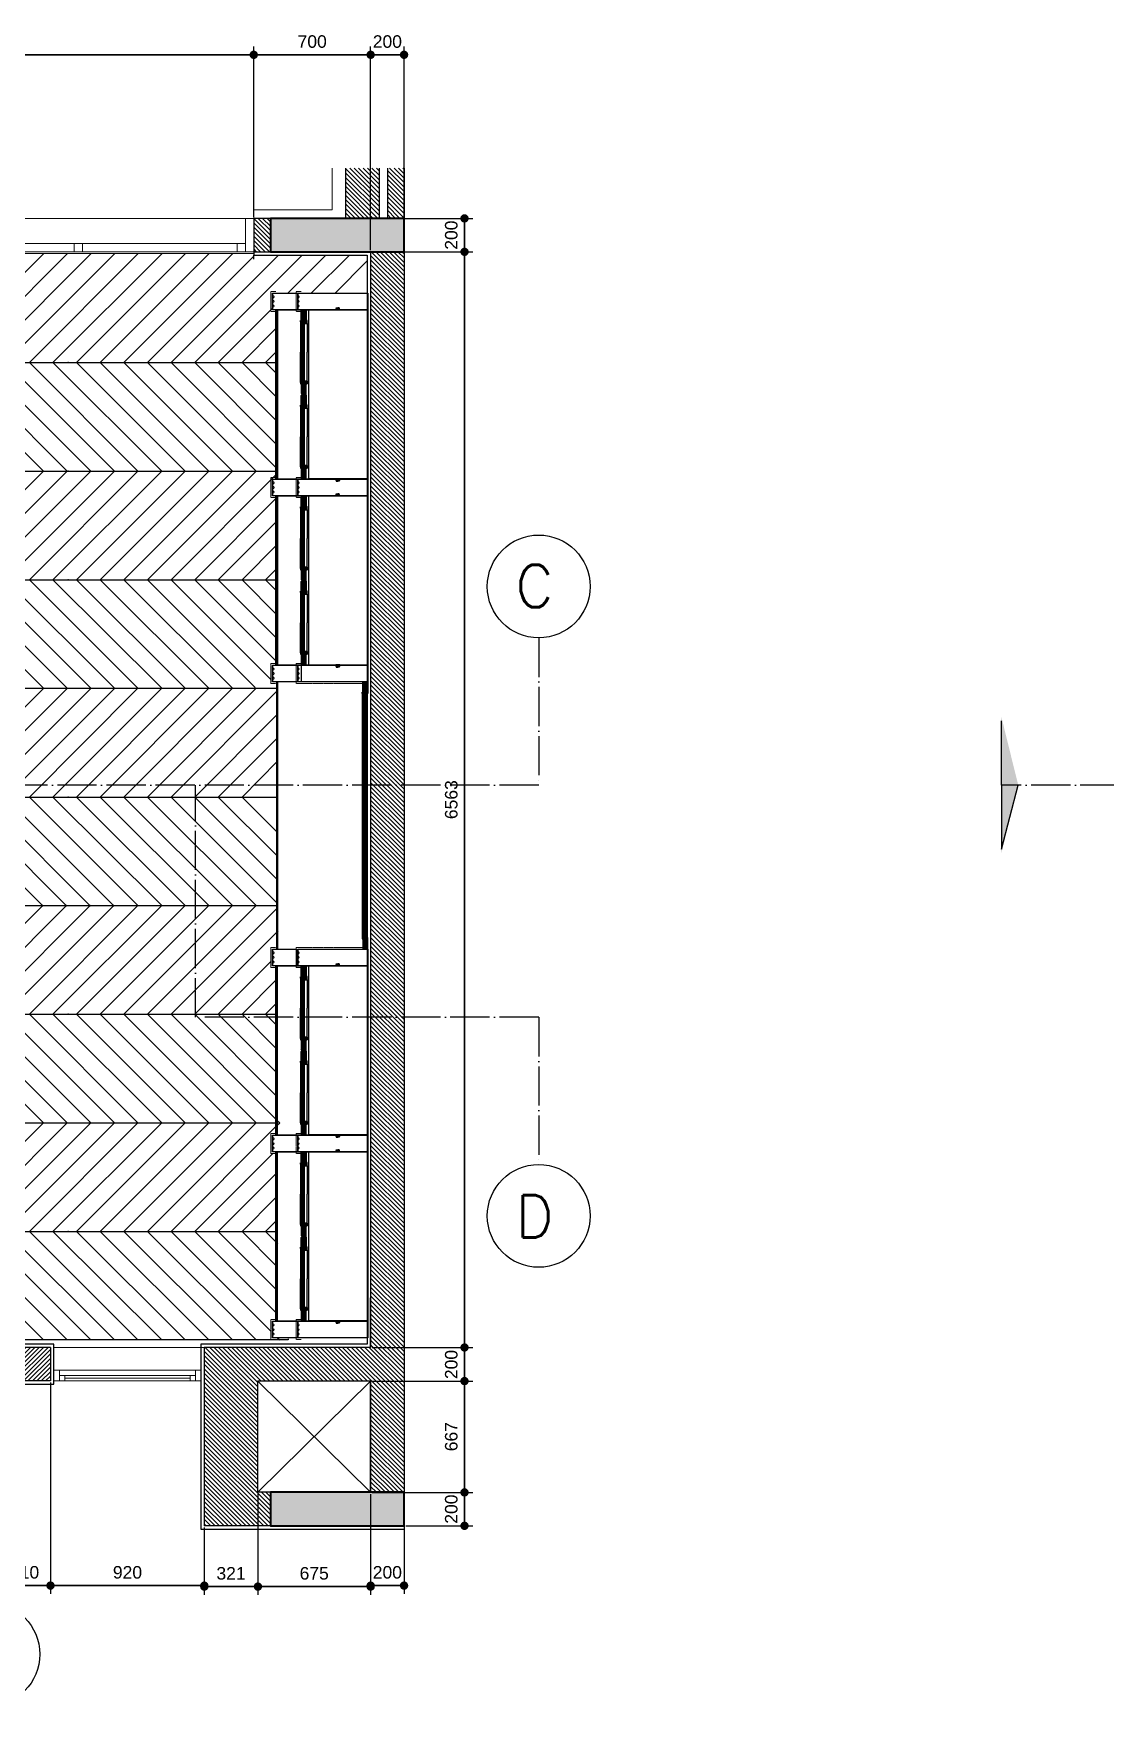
# Model space of a CAD drawing. Header units: inches. Extents: x 274057 to 444617, y 485849 to 635630.
# Drawn here: x 342859 to 349278, y 528483 to 538497 of the extents above; entities that cross this region are included whole.
import ezdxf

# ---------------------------------------------------------------- set-up
doc = ezdxf.new("R2010")
doc.units = ezdxf.units.IN
doc.header["$MEASUREMENT"] = 0
for name, pattern in [('ACAD_ISO04W100', [30, 24, -3, 0, -3]), ('DASHED2', [0.375, 0.25, -0.125]), ('HIDDEN', [0.375, 0.25, -0.125])]:
    doc.linetypes.add(name, pattern=pattern)
for name, color, linetype in [('Calliper Wood plan', 1, 'Continuous'), ('CQ Grg Gypsum', 41, 'Continuous'), ('CQ Plaster', 1, 'Continuous'), ('CQ Wall plan', 3, 'Continuous'), ('CQ Wood plan', 23, 'Continuous'), ('CQ wood skirting plan', 34, 'Continuous'), ('Layer1', 1, 'Continuous'), ('Layer7', 8, 'Continuous'), ('LIGHT', 4, 'Continuous'), ('WALLS LINE', 5, 'DASHED2'), ('WOOD 02', 32, 'Continuous'), ('Wood SECT', 1, 'Continuous'), ('xref 1st floor$0$CQ Wall hatch_CHB', 8, 'Continuous'), ('xref 1st floor_$0$CQ Wall hatch_CHB', 8, 'Continuous')]:
    doc.layers.add(name, color=color, linetype=linetype)
for name, color, linetype, lineweight in [('CQ plan and elev dimension', 252, 'Continuous', 35), ('CQ section line', 41, 'Continuous', 0), ('Glass', 4, 'Continuous', 0), ('WOOD-HID', 8, 'HIDDEN', 18), ('xref 1st floor$0$XREF-V2-FF_COLS$0$A-COLS', 5, 'Continuous', 40), ('xref 1st floor$0$XREF-V2-FF_COLS$0$A-COLS-PATT', 252, 'Continuous', 20), ('xref 1st floor_$0$A-GLAZ', 134, 'Continuous', 18), ('xref 1st floor_$0$A-WALL-TILE', 8, 'Continuous', 9), ('xref 1st floor_$0$XREF-V2-FF_COLS$0$A-COLS', 5, 'Continuous', 40), ('xref 1st floor_$0$XREF-V2-FF_COLS$0$A-COLS-PATT', 252, 'Continuous', 20)]:
    doc.layers.add(name, color=color, linetype=linetype, lineweight=lineweight)
doc.styles.get("Standard").update_dxf_attribs({"font": 'arial.ttf'})
doc.styles.add('STYL-CONCEPT', font='romans.shx')
doc.dimstyles.new('CQ 50', dxfattribs={"dimscale": 0.5, "dimtxt": 150, "dimasz": 100, "dimexe": 100, "dimexo": 20, "dimgap": 80, "dimtad": 1, "dimdec": 0, "dimzin": 0, "dimdsep": 46, "dimtxsty": 'Standard', "dimblk": 'DOT', "dimcen": 100, "dimclrd": 250, "dimclre": 250, "dimclrt": 3, "dimadec": 0, "dimazin": 0, "dimtfac": 1, "dimtdec": 0, "dimtofl": 0, "dimtmove": 0, "dimatfit": 3, "dimfxl": 3, "dimtolj": 1, "dimtzin": 0, "dimlwd": -1, "dimarcsym": 0})
pattern_1 = [(315, (-192313.762, 866771.664), (3.535533906, 3.535533906), [])]
pattern_2 = [(45, (20118.3853, -75328.2434), (-3.535533906, 3.535533906), [])]
pattern_3 = [(45, (20104.3854, -75328.2434), (-3.535533906, 3.535533906), [])]

# ---------------------------------------------------------------- blocks, each defined once
blk = doc.blocks.new('gf-14 section line plan')
at = {"layer": 'Layer1'}
for points in [[(506510, -33819), (506613, -34236), (506510, -34236)], [(506510, -34652), (506613, -34236), (506510, -34236)]]:
    blk.add_hatch(color=256, dxfattribs=at).paths.add_polyline_path(points)
at = {"layer": 'Layer1', "linetype": 'ACAD_ISO04W100', "ltscale": 10}
for p, q in [((515935, -33336, 0), (515935, -34236, 0)), ((515935, -34236, 0), (506510, -34236, 0)), ((515935, -35655, 0), (515935, -36555, 0))]:
    blk.add_line(p, q, dxfattribs=at)
at = {"layer": 'Layer1'}
for p, q in [((506510, -34236, 0), (506510, -33844, 0)), ((506510, -34236, 0), (506510, -34627, 0)), ((506510, -34627, 0), (506613, -34236, 0))]:
    blk.add_line(p, q, dxfattribs=at)
at = {"layer": 'Layer1', "linetype": 'ACAD_ISO04W100', "ltscale": 10, "elevation": 0}
blk.add_lwpolyline([(515935, -35655), (513839, -35655), (513839, -34236)], dxfattribs=at)
at = {"layer": 'Layer1'}
for centre in [(515935, -33022, 0), (515935, -36869, 0), (512573, -39548, 0)]:
    blk.add_circle(centre, 314, dxfattribs=at)
at = {"layer": 'Layer1', "char_height": 259, "style": 'STYL-CONCEPT'}
for s, insert, attachment_point in [('C', (516026, -32890, 0), 3), ('D', (516026, -37001, 0), 9)]:
    blk.add_mtext_dynamic_manual_height_columns(s, width=200.82, gutter_width=150, heights=[0], dxfattribs=dict(at, insert=insert, attachment_point=attachment_point))
blk = doc.blocks.new('ff-15 wall plan')
at = {"layer": 'xref 1st floor$0$CQ Wall hatch_CHB'}
h = blk.add_hatch(dxfattribs=at)
h.set_pattern_fill('ANSI31', color=8, scale=150, angle=90)
h.paths.add_polyline_path([(485653, 550399), (485553, 550399), (485553, 550099), (485653, 550099)])
h.paths.add_polyline_path([(485503, 550399), (485303, 550399), (485303, 550099), (485503, 550099)])
h = blk.add_hatch(dxfattribs=at)
h.set_pattern_fill('ANSI31', color=8, scale=150, angle=90)
h.paths.add_polyline_path([(484753, 550099), (484853, 550099), (484853, 549899), (484753, 549899)])
h = blk.add_hatch(dxfattribs=at)
h.set_pattern_fill('ANSI31', color=8, scale=150, angle=90)
h.paths.add_polyline_path([(484778, 543136), (485453, 543136), (485453, 542469), (485653, 542469), (485653, 549899), (485453, 549899), (485453, 543336), (484457, 543336), (484457, 542269), (484853, 542269), (484853, 542469), (484778, 542469)])
at = {"layer": 'xref 1st floor$0$XREF-V2-FF_COLS$0$A-COLS-PATT'}
blk.add_hatch(color=256, dxfattribs=at).paths.add_polyline_path([(485653, 542269), (485653, 542469), (484853, 542469), (484853, 542269)])
at = {"layer": 'xref 1st floor_$0$CQ Wall hatch_CHB'}
h = blk.add_hatch(dxfattribs=at)
h.set_pattern_fill('ANSI31,_O', color=8, scale=150)
h.set_pattern_definition([(45, (458002.683, 515592.913), (-13.258252, 13.258252), [])])
h.paths.add_polyline_path([(483536, 543336), (483536, 543336), (483226, 543336), (483226, 543136), (483536, 543136)])
h.paths.add_polyline_path([(481176, 543336), (481176, 543136), (480866, 543136), (480866, 543136), (480866, 543201), (480866, 543201), (480866, 543336)])
at = {"layer": 'xref 1st floor_$0$XREF-V2-FF_COLS$0$A-COLS-PATT'}
blk.add_hatch(color=256, dxfattribs=at).paths.add_polyline_path([(484853, 550099), (484853, 549899), (485653, 549899), (485653, 550099)])
at = {"layer": 'CQ Plaster', "elevation": 0}
blk.add_lwpolyline([(484753, 549899), (484753, 549879), (485433, 549879), (485433, 543356), (484437, 543356), (484437, 542249), (485653, 542249)], dxfattribs=at)
at = {"layer": 'CQ Plaster'}
blk.add_lwpolyline([(483556, 543336), (483556, 543356), (483206, 543356), (483206, 543116), (483556, 543116), (483556, 543336)], dxfattribs=at)
at = {"layer": 'CQ Wall plan'}
for p, q in [((485303, 550399), (485303, 550099)), ((485503, 550399), (485503, 550099)), ((485553, 550399), (485553, 550099)), ((485653, 550399), (485653, 550099)), ((485453, 549899), (485453, 543336, 0)), ((485653, 549899), (485653, 542469)), ((483536, 543336), (483226, 543336)), ((483536, 543336), (483536, 543136)), ((484457, 543336, 0), (484457, 542269)), ((485453, 543336, 0), (484457, 543336, 0)), ((483536, 543136), (483226, 543136)), ((484778, 542469), (484778, 543134)), ((485453, 542469), (485453, 543134)), ((484853, 542269), (484457, 542269))]:
    blk.add_line(p, q, dxfattribs=at)
at = {"layer": 'CQ Wall plan', "elevation": 0}
for points in [[(484853, 550099), (484753, 550099), (484753, 549899), (484853, 549899)], [(484778, 543136), (485453, 543136), (485453, 542469), (484778, 542469)]]:
    blk.add_lwpolyline(points, close=True, dxfattribs=at)
at = {"layer": 'CQ Wall plan'}
blk.add_lwpolyline([(485453, 543336), (485453, 543634)], dxfattribs=at)
at = {"layer": 'xref 1st floor$0$XREF-V2-FF_COLS$0$A-COLS'}
blk.add_lwpolyline([(485653, 542269), (485653, 542469), (484853, 542469), (484853, 542269)], close=True, dxfattribs=at)
blk.add_lwpolyline([(485653, 542269), (485653, 542469), (484853, 542469), (484853, 542269)], close=True, dxfattribs=at)
at = {"layer": 'xref 1st floor_$0$A-GLAZ'}
for p, q in [((479703, 550099, 0), (484703, 550099, 0)), ((479703, 549949, 0), (484703, 549949, 0)), ((479703, 549899, 0), (484653, 549899, 0)), ((484457, 543336, 0), (483556, 543336, 0)), ((483556, 543201), (484437, 543201)), ((483589, 543136), (483589, 543201)), ((484404, 543136, 0), (484404, 543201, 0)), ((483556, 543136), (484437, 543136)), ((483589, 543168), (484404, 543168)), ((483621, 543136), (483621, 543168)), ((483621, 543152), (484372, 543152)), ((484372, 543136, 0), (484372, 543168, 0))]:
    blk.add_line(p, q, dxfattribs=at)
at = {"layer": 'xref 1st floor_$0$A-GLAZ', "elevation": 0}
for points in [[(484703, 549899), (484753, 549899), (484753, 550099), (484703, 550099)], [(484653, 549899), (484703, 549899), (484703, 549949), (484653, 549949)]]:
    blk.add_lwpolyline(points, close=True, dxfattribs=at)
at = {"layer": 'xref 1st floor_$0$A-GLAZ'}
blk.add_lwpolyline([(483678, 549899), (483728, 549899), (483728, 549949), (483678, 549949)], close=True, dxfattribs=at)
at = {"layer": 'xref 1st floor_$0$A-WALL-TILE'}
for p, q in [((485223, 550399), (485223, 550149)), ((485223, 550149), (484753, 550149, 0)), ((484753, 550099, 0), (484753, 550149, 0))]:
    blk.add_line(p, q, dxfattribs=at)
at = {"layer": 'xref 1st floor_$0$CQ Wall hatch_CHB', "color": 8}
for p, q in [((484778, 543134, 0), (485453, 542469, 0)), ((485453, 543134, 0), (484778, 542469, 0))]:
    blk.add_line(p, q, dxfattribs=at)
at = {"layer": 'xref 1st floor_$0$XREF-V2-FF_COLS$0$A-COLS', "elevation": 0}
blk.add_lwpolyline([(484853, 550099), (484853, 549899), (485653, 549899), (485653, 550099)], close=True, dxfattribs=at)
blk.add_lwpolyline([(484853, 550099), (484853, 549899), (485653, 549899), (485653, 550099)], close=True, dxfattribs=at)
blk = doc.blocks.new('_Dot')
at = {"color": 0, "linetype": 'ByBlock', "lineweight": -2}
blk.add_line((-0.5, 0), (-1, 0), dxfattribs=at)
at = {"color": 0, "linetype": 'ByBlock', "const_width": 0.5}
blk.add_lwpolyline([(-0.25, 0, 1), (0.25, 0, 1)], format="xyb", close=True, dxfattribs=at)
blk = doc.blocks.new('*D135')
at = {"layer": 'CQ plan and elev dimension', "color": 250, "lineweight": -2, "transparency": 16777216}
for p, q in [((339078, 537449), (339078, 538419)), ((344178, 537399), (344178, 538419))]:
    blk.add_line(p, q, dxfattribs=at)
at = {"layer": 'CQ plan and elev dimension', "color": 250, "transparency": 16777216}
blk.add_line((339128, 538369), (344128, 538369), dxfattribs=at)
at = {"layer": 'Defpoints', "color": 0, "transparency": 16777216}
for p in [(344178, 538369), (339078, 537439), (344178, 537389)]:
    blk.add_point(p, dxfattribs=at)
at = {"layer": 'CQ plan and elev dimension', "color": 250, "transparency": 16777216, "xscale": 50, "yscale": 50, "zscale": 50, "rotation": 180}
blk.add_blockref('_Dot', (339078, 538369), dxfattribs=at)
at = {"layer": 'CQ plan and elev dimension', "color": 250, "transparency": 16777216, "xscale": 50, "yscale": 50, "zscale": 50}
blk.add_blockref('_Dot', (344178, 538369), dxfattribs=at)
at = {"layer": 'CQ plan and elev dimension', "color": 3, "transparency": 16777216, "insert": (341628, 538448), "char_height": 75, "attachment_point": 5}
blk.add_mtext('\\A1;5100', dxfattribs=at)
blk = doc.blocks.new('*D136')
at = {"layer": 'CQ plan and elev dimension', "color": 250, "lineweight": -2, "transparency": 16777216}
for p, q in [((344178, 537399), (344178, 538419)), ((344878, 537199), (344878, 538419))]:
    blk.add_line(p, q, dxfattribs=at)
at = {"layer": 'CQ plan and elev dimension', "color": 250, "transparency": 16777216}
blk.add_line((344228, 538369), (344828, 538369), dxfattribs=at)
at = {"layer": 'Defpoints', "color": 0, "transparency": 16777216}
for p in [(344878, 538369), (344178, 537389), (344878, 537189)]:
    blk.add_point(p, dxfattribs=at)
at = {"layer": 'CQ plan and elev dimension', "color": 250, "transparency": 16777216, "xscale": 50, "yscale": 50, "zscale": 50, "rotation": 180}
blk.add_blockref('_Dot', (344178, 538369), dxfattribs=at)
at = {"layer": 'CQ plan and elev dimension', "color": 250, "transparency": 16777216, "xscale": 50, "yscale": 50, "zscale": 50}
blk.add_blockref('_Dot', (344878, 538369), dxfattribs=at)
at = {"layer": 'CQ plan and elev dimension', "color": 3, "transparency": 16777216, "insert": (344528, 538448), "char_height": 75, "attachment_point": 5}
blk.add_mtext('\\A1;700', dxfattribs=at)
blk = doc.blocks.new('*D137')
at = {"layer": 'CQ plan and elev dimension', "color": 250, "lineweight": -2, "transparency": 16777216}
for p, q in [((344878, 537199), (344878, 538419)), ((345078, 537199), (345078, 538419))]:
    blk.add_line(p, q, dxfattribs=at)
at = {"layer": 'CQ plan and elev dimension', "color": 250, "transparency": 16777216}
blk.add_line((344928, 538369), (345028, 538369), dxfattribs=at)
at = {"layer": 'Defpoints', "color": 0, "transparency": 16777216}
for p in [(345078, 538369), (344878, 537189), (345078, 537189)]:
    blk.add_point(p, dxfattribs=at)
at = {"layer": 'CQ plan and elev dimension', "color": 250, "transparency": 16777216, "xscale": 50, "yscale": 50, "zscale": 50, "rotation": 180}
blk.add_blockref('_Dot', (344878, 538369), dxfattribs=at)
at = {"layer": 'CQ plan and elev dimension', "color": 250, "transparency": 16777216, "xscale": 50, "yscale": 50, "zscale": 50}
blk.add_blockref('_Dot', (345078, 538369), dxfattribs=at)
at = {"layer": 'CQ plan and elev dimension', "color": 3, "transparency": 16777216, "insert": (344978, 538448), "char_height": 75, "attachment_point": 5}
blk.add_mtext('\\A1;200', dxfattribs=at)
blk = doc.blocks.new('*D125')
at = {"layer": 'CQ plan and elev dimension', "color": 250, "lineweight": -2, "transparency": 16777216}
for p, q in [((344888, 537389), (345490, 537389)), ((344888, 537189), (345490, 537189))]:
    blk.add_line(p, q, dxfattribs=at)
at = {"layer": 'CQ plan and elev dimension', "color": 250, "transparency": 16777216}
blk.add_line((345440, 537339), (345440, 537239), dxfattribs=at)
at = {"layer": 'Defpoints', "color": 0, "transparency": 16777216}
for p in [(344878, 537389), (344878, 537189), (345440, 537189)]:
    blk.add_point(p, dxfattribs=at)
at = {"layer": 'CQ plan and elev dimension', "color": 250, "transparency": 16777216, "xscale": 50, "yscale": 50, "zscale": 50}
for p, rotation in [((345440, 537389), 90), ((345440, 537189), 270)]:
    blk.add_blockref('_Dot', p, dxfattribs=dict(at, rotation=rotation))
at = {"layer": 'CQ plan and elev dimension', "color": 3, "transparency": 16777216, "insert": (345361, 537289), "char_height": 75, "attachment_point": 5, "rotation": 90}
blk.add_mtext('\\A1;200', dxfattribs=at)
blk = doc.blocks.new('*D130')
at = {"layer": 'CQ plan and elev dimension', "color": 250, "lineweight": -2, "transparency": 16777216}
for p, q in [((344888, 537189), (345490, 537189)), ((344888, 530627), (345490, 530627))]:
    blk.add_line(p, q, dxfattribs=at)
at = {"layer": 'CQ plan and elev dimension', "color": 250, "transparency": 16777216}
blk.add_line((345440, 537139), (345440, 530677), dxfattribs=at)
at = {"layer": 'Defpoints', "color": 0, "transparency": 16777216}
for p in [(344878, 537189), (344878, 530627, 0), (345440, 530627)]:
    blk.add_point(p, dxfattribs=at)
at = {"layer": 'CQ plan and elev dimension', "color": 250, "transparency": 16777216, "xscale": 50, "yscale": 50, "zscale": 50}
for p, rotation in [((345440, 537189), 90), ((345440, 530627), 270)]:
    blk.add_blockref('_Dot', p, dxfattribs=dict(at, rotation=rotation))
at = {"layer": 'CQ plan and elev dimension', "color": 3, "transparency": 16777216, "insert": (345361, 533908), "char_height": 75, "attachment_point": 5, "rotation": 90}
blk.add_mtext('\\A1;6563', dxfattribs=at)
blk = doc.blocks.new('*D131')
at = {"layer": 'CQ plan and elev dimension', "color": 250, "lineweight": -2, "transparency": 16777216}
for p, q in [((344888, 530627), (345490, 530627)), ((344888, 530426), (345490, 530426))]:
    blk.add_line(p, q, dxfattribs=at)
at = {"layer": 'CQ plan and elev dimension', "color": 250, "transparency": 16777216}
blk.add_line((345440, 530577), (345440, 530476), dxfattribs=at)
at = {"layer": 'Defpoints', "color": 0, "transparency": 16777216}
for p in [(344878, 530627, 0), (344878, 530426), (345440, 530426)]:
    blk.add_point(p, dxfattribs=at)
at = {"layer": 'CQ plan and elev dimension', "color": 250, "transparency": 16777216, "xscale": 50, "yscale": 50, "zscale": 50}
for p, rotation in [((345440, 530627), 90), ((345440, 530426), 270)]:
    blk.add_blockref('_Dot', p, dxfattribs=dict(at, rotation=rotation))
at = {"layer": 'CQ plan and elev dimension', "color": 3, "transparency": 16777216, "insert": (345361, 530525), "char_height": 75, "attachment_point": 5, "rotation": 90}
blk.add_mtext('\\A1;200', dxfattribs=at)
blk = doc.blocks.new('*D124')
at = {"layer": 'CQ plan and elev dimension', "color": 250, "lineweight": -2, "transparency": 16777216}
for p, q in [((344888, 530426), (345490, 530426)), ((344888, 529759), (345490, 529759))]:
    blk.add_line(p, q, dxfattribs=at)
at = {"layer": 'CQ plan and elev dimension', "color": 250, "transparency": 16777216}
blk.add_line((345440, 530376), (345440, 529809), dxfattribs=at)
at = {"layer": 'Defpoints', "color": 0, "transparency": 16777216}
for p in [(344878, 530426), (344878, 529759), (345440, 529759)]:
    blk.add_point(p, dxfattribs=at)
at = {"layer": 'CQ plan and elev dimension', "color": 250, "transparency": 16777216, "xscale": 50, "yscale": 50, "zscale": 50}
for p, rotation in [((345440, 530426), 90), ((345440, 529759), 270)]:
    blk.add_blockref('_Dot', p, dxfattribs=dict(at, rotation=rotation))
at = {"layer": 'CQ plan and elev dimension', "color": 3, "transparency": 16777216, "insert": (345361, 530093), "char_height": 75, "attachment_point": 5, "rotation": 90}
blk.add_mtext('\\A1;667', dxfattribs=at)
blk = doc.blocks.new('*D132')
at = {"layer": 'CQ plan and elev dimension', "color": 250, "lineweight": -2, "transparency": 16777216}
for p, q in [((344888, 529759), (345490, 529759)), ((345088, 529559), (345490, 529559))]:
    blk.add_line(p, q, dxfattribs=at)
at = {"layer": 'CQ plan and elev dimension', "color": 250, "transparency": 16777216}
blk.add_line((345440, 529709), (345440, 529609), dxfattribs=at)
at = {"layer": 'Defpoints', "color": 0, "transparency": 16777216}
for p in [(344878, 529759), (345078, 529559), (345440, 529559)]:
    blk.add_point(p, dxfattribs=at)
at = {"layer": 'CQ plan and elev dimension', "color": 250, "transparency": 16777216, "xscale": 50, "yscale": 50, "zscale": 50}
for p, rotation in [((345440, 529759), 90), ((345440, 529559), 270)]:
    blk.add_blockref('_Dot', p, dxfattribs=dict(at, rotation=rotation))
at = {"layer": 'CQ plan and elev dimension', "color": 3, "transparency": 16777216, "insert": (345361, 529659), "char_height": 75, "attachment_point": 5, "rotation": 90}
blk.add_mtext('\\A1;200', dxfattribs=at)
blk = doc.blocks.new('*D326')
at = {"layer": 'CQ plan and elev dimension', "color": 250, "lineweight": -2, "transparency": 16777216}
for p, q in [((344878, 529749), (344878, 529151)), ((345078, 529749), (345078, 529151))]:
    blk.add_line(p, q, dxfattribs=at)
at = {"layer": 'CQ plan and elev dimension', "color": 250, "transparency": 16777216}
blk.add_line((345028, 529201), (344928, 529201), dxfattribs=at)
at = {"layer": 'Defpoints', "color": 0, "transparency": 16777216}
for p in [(344878, 529759), (345078, 529759, 0), (344878, 529201)]:
    blk.add_point(p, dxfattribs=at)
at = {"layer": 'CQ plan and elev dimension', "color": 250, "transparency": 16777216, "xscale": 50, "yscale": 50, "zscale": 50, "rotation": 180}
blk.add_blockref('_Dot', (344878, 529201), dxfattribs=at)
at = {"layer": 'CQ plan and elev dimension', "color": 250, "transparency": 16777216, "xscale": 50, "yscale": 50, "zscale": 50}
blk.add_blockref('_Dot', (345078, 529201), dxfattribs=at)
at = {"layer": 'CQ plan and elev dimension', "color": 3, "transparency": 16777216, "insert": (344978, 529280), "char_height": 75, "attachment_point": 5}
blk.add_mtext('\\A1;200', dxfattribs=at)
blk = doc.blocks.new('*D327')
at = {"layer": 'CQ plan and elev dimension', "color": 250, "lineweight": -2, "transparency": 16777216}
for p, q in [((342961, 530417), (342961, 529151)), ((343882, 529549), (343882, 529151))]:
    blk.add_line(p, q, dxfattribs=at)
at = {"layer": 'CQ plan and elev dimension', "color": 250, "transparency": 16777216}
blk.add_line((343832, 529201), (343011, 529201), dxfattribs=at)
at = {"layer": 'Defpoints', "color": 0, "transparency": 16777216}
for p in [(342961, 530427), (343882, 529559), (342961, 529201)]:
    blk.add_point(p, dxfattribs=at)
at = {"layer": 'CQ plan and elev dimension', "color": 250, "transparency": 16777216, "xscale": 50, "yscale": 50, "zscale": 50, "rotation": 180}
blk.add_blockref('_Dot', (342961, 529201), dxfattribs=at)
at = {"layer": 'CQ plan and elev dimension', "color": 250, "transparency": 16777216, "xscale": 50, "yscale": 50, "zscale": 50}
blk.add_blockref('_Dot', (343882, 529201), dxfattribs=at)
at = {"layer": 'CQ plan and elev dimension', "color": 3, "transparency": 16777216, "insert": (343422, 529280), "char_height": 75, "attachment_point": 5}
blk.add_mtext('\\A1;920', dxfattribs=at)
blk = doc.blocks.new('*D328')
at = {"layer": 'CQ plan and elev dimension', "color": 250, "lineweight": -2, "transparency": 16777216}
for p, q in [((342651, 530417), (342651, 529151)), ((342961, 530417), (342961, 529151))]:
    blk.add_line(p, q, dxfattribs=at)
at = {"layer": 'CQ plan and elev dimension', "color": 250, "transparency": 16777216}
blk.add_line((342911, 529201), (342701, 529201), dxfattribs=at)
at = {"layer": 'Defpoints', "color": 0, "transparency": 16777216}
for p in [(342651, 530427), (342961, 530427), (342651, 529201)]:
    blk.add_point(p, dxfattribs=at)
at = {"layer": 'CQ plan and elev dimension', "color": 250, "transparency": 16777216, "xscale": 50, "yscale": 50, "zscale": 50, "rotation": 180}
blk.add_blockref('_Dot', (342651, 529201), dxfattribs=at)
at = {"layer": 'CQ plan and elev dimension', "color": 250, "transparency": 16777216, "xscale": 50, "yscale": 50, "zscale": 50}
blk.add_blockref('_Dot', (342961, 529201), dxfattribs=at)
at = {"layer": 'CQ plan and elev dimension', "color": 3, "transparency": 16777216, "insert": (342806, 529280), "char_height": 75, "attachment_point": 5}
blk.add_mtext('\\A1;310', dxfattribs=at)
blk = doc.blocks.new('*D335')
at = {"layer": 'CQ plan and elev dimension', "color": 250, "lineweight": -2, "transparency": 16777216}
for p, q in [((344203, 529749), (344203, 529145)), ((344878, 529749), (344878, 529145))]:
    blk.add_line(p, q, dxfattribs=at)
at = {"layer": 'CQ plan and elev dimension', "color": 250, "transparency": 16777216}
blk.add_line((344828, 529195), (344253, 529195), dxfattribs=at)
at = {"layer": 'Defpoints', "color": 0, "transparency": 16777216}
for p in [(344203, 529759), (344878, 529759), (344203, 529195)]:
    blk.add_point(p, dxfattribs=at)
at = {"layer": 'CQ plan and elev dimension', "color": 250, "transparency": 16777216, "xscale": 50, "yscale": 50, "zscale": 50, "rotation": 180}
blk.add_blockref('_Dot', (344203, 529195), dxfattribs=at)
at = {"layer": 'CQ plan and elev dimension', "color": 250, "transparency": 16777216, "xscale": 50, "yscale": 50, "zscale": 50}
blk.add_blockref('_Dot', (344878, 529195), dxfattribs=at)
at = {"layer": 'CQ plan and elev dimension', "color": 3, "transparency": 16777216, "insert": (344540, 529274), "char_height": 75, "attachment_point": 5}
blk.add_mtext('\\A1;675', dxfattribs=at)
blk = doc.blocks.new('*D336')
at = {"layer": 'CQ plan and elev dimension', "color": 250, "lineweight": -2, "transparency": 16777216}
for p, q in [((344203, 529749), (344203, 529145)), ((343882, 529549), (343882, 529145))]:
    blk.add_line(p, q, dxfattribs=at)
at = {"layer": 'CQ plan and elev dimension', "color": 250, "transparency": 16777216}
blk.add_line((344153, 529195), (343932, 529195), dxfattribs=at)
at = {"layer": 'Defpoints', "color": 0, "transparency": 16777216}
for p in [(344203, 529759), (343882, 529559, 0), (343882, 529195)]:
    blk.add_point(p, dxfattribs=at)
at = {"layer": 'CQ plan and elev dimension', "color": 250, "transparency": 16777216, "xscale": 50, "yscale": 50, "zscale": 50, "rotation": 180}
blk.add_blockref('_Dot', (343882, 529195), dxfattribs=at)
at = {"layer": 'CQ plan and elev dimension', "color": 250, "transparency": 16777216, "xscale": 50, "yscale": 50, "zscale": 50}
blk.add_blockref('_Dot', (344203, 529195), dxfattribs=at)
at = {"layer": 'CQ plan and elev dimension', "color": 3, "transparency": 16777216, "insert": (344042, 529274), "char_height": 75, "attachment_point": 5}
blk.add_mtext('\\A1;321', dxfattribs=at)
blk = doc.blocks.new('ff-15 wood parquet')
at = {"layer": 'Calliper Wood plan'}
for p, q in [((350122, 576226), (350773, 576877)), ((350264, 576226), (350914, 576877)), ((350405, 576226), (351055, 576877)), ((350546, 576226), (351197, 576877)), ((350688, 576226), (351338, 576877)), ((350829, 576226), (351480, 576877)), ((350971, 576226), (351621, 576877)), ((351112, 576226), (351763, 576877)), ((351253, 576226), (351904, 576877)), ((351395, 576226), (352032, 576864)), ((351536, 576226), (352180, 576870)), ((351678, 576226), (352321, 576870)), ((352235, 576642), (352463, 576870)), ((352376, 576642), (352604, 576870)), ((352518, 576642), (352711, 576835)), ((351819, 576226), (352144, 576551)), ((351961, 576226), (352164, 576430)), ((352102, 576226), (352164, 576288)), ((346794, 576226), (352174, 576226)), ((350122, 576226), (350773, 575576)), ((350264, 576226), (350914, 575576)), ((350405, 576226), (351055, 575576)), ((350546, 576226), (351197, 575576)), ((350688, 576226), (351338, 575576)), ((350829, 576226), (351480, 575576)), ((350971, 576226), (351621, 575576)), ((351112, 576226), (351763, 575576)), ((351253, 576226), (351904, 575576)), ((351395, 576226), (352045, 575576)), ((351536, 576226), (352174, 575588)), ((351678, 576226), (352174, 575730)), ((351819, 576226), (352174, 575871)), ((351961, 576226), (352174, 576013)), ((352102, 576226), (352174, 576154)), ((346794, 575576), (352174, 575576)), ((350122, 574925), (350773, 575576)), ((350264, 574925), (350914, 575576)), ((350405, 574925), (351055, 575576)), ((350546, 574925), (351197, 575576)), ((350688, 574925), (351338, 575576)), ((350829, 574925), (351480, 575576)), ((350971, 574925), (351621, 575576)), ((351112, 574925), (351763, 575576)), ((351253, 574925), (351904, 575576)), ((351395, 574925), (352045, 575576)), ((351536, 574925), (352174, 575563)), ((351678, 574925), (352180, 575428)), ((351819, 574925), (352174, 575280)), ((351961, 574925), (352174, 575139)), ((352102, 574925), (352174, 574997)), ((346788, 574925), (352174, 574925)), ((350122, 574925), (350773, 574275)), ((350264, 574925), (350914, 574275)), ((350405, 574925), (351055, 574275)), ((350546, 574925), (351197, 574275)), ((350688, 574925), (351338, 574275)), ((350829, 574925), (351480, 574275)), ((350971, 574925), (351621, 574275)), ((351112, 574925), (351763, 574275)), ((351253, 574925), (351904, 574275)), ((351395, 574925), (352040, 574280)), ((351536, 574925), (352134, 574327)), ((351678, 574925), (352174, 574429)), ((351819, 574925), (352174, 574570)), ((351961, 574925), (352174, 574712)), ((352102, 574925), (352174, 574853)), ((347033, 574275), (352174, 574275)), ((350120, 573622), (350770, 574272)), ((350261, 573622), (350912, 574272)), ((350403, 573622), (351053, 574272)), ((350544, 573622), (351195, 574272)), ((350688, 573624), (351338, 574275)), ((350829, 573624), (351480, 574275)), ((350971, 573624), (351621, 574275)), ((351112, 573624), (351763, 574275)), ((351253, 573624), (351904, 574275)), ((351395, 573624), (352045, 574275)), ((351536, 573624), (352174, 574262)), ((351678, 573624), (352174, 574121)), ((351819, 573624), (352174, 573979)), ((351961, 573624), (352174, 573838)), ((347083, 573624), (352174, 573624)), ((350120, 573622), (350770, 572971)), ((350261, 573622), (350912, 572971)), ((350403, 573622), (351053, 572971)), ((350544, 573622), (351195, 572971)), ((350688, 573624), (351338, 572974)), ((350829, 573624), (351480, 572974)), ((350971, 573624), (351621, 572974)), ((351112, 573624), (351763, 572974)), ((351253, 573624), (351904, 572974)), ((351395, 573624), (352045, 572974)), ((351536, 573624), (352174, 572986)), ((351678, 573624), (352174, 573128)), ((351819, 573624), (352174, 573269)), ((351961, 573624), (352174, 573411)), ((347083, 572974), (352174, 572974)), ((350120, 572325), (350770, 572976)), ((350261, 572325), (350912, 572976)), ((350403, 572325), (351053, 572976)), ((350544, 572325), (351195, 572976)), ((350688, 572323), (351338, 572974)), ((350829, 572323), (351480, 572974)), ((350971, 572323), (351621, 572974)), ((351112, 572323), (351763, 572974)), ((351253, 572323), (351904, 572974)), ((351395, 572323), (352045, 572974)), ((351536, 572323), (352174, 572961)), ((351678, 572323), (352178, 572823)), ((351819, 572323), (352134, 572638)), ((351961, 572323), (352174, 572537)), ((350120, 572325), (350770, 571675)), ((350261, 572325), (350912, 571675)), ((350403, 572325), (351053, 571675)), ((350544, 572325), (351195, 571675)), ((352102, 572323), (352164, 572385)), ((352171, 572392), (352174, 572395)), ((346798, 572323), (352164, 572323)), ((350688, 572323), (351338, 571673)), ((350829, 572323), (351480, 571673)), ((350971, 572323), (351621, 571673)), ((351112, 572323), (351763, 571673)), ((351253, 572323), (351904, 571673)), ((351395, 572323), (352045, 571673)), ((351536, 572323), (352164, 571695)), ((351678, 572323), (352164, 571837)), ((351819, 572323), (352164, 571978)), ((351961, 572323), (352164, 572120)), ((352102, 572323), (352164, 572261)), ((352168, 572257), (352171, 572254)), ((352171, 572323), (352174, 572323)), ((352168, 572116), (352171, 572113)), ((352168, 571974), (352171, 571971)), ((352168, 571833), (352171, 571830)), ((346798, 571673), (352164, 571673)), ((350122, 571022), (350773, 571673)), ((350264, 571022), (350914, 571673)), ((350405, 571022), (351055, 571673)), ((350546, 571022), (351197, 571673)), ((350688, 571022), (351338, 571673)), ((350829, 571022), (351480, 571673)), ((350971, 571022), (351621, 571673)), ((351112, 571022), (351763, 571673)), ((351253, 571022), (351904, 571673)), ((351395, 571022), (352045, 571673)), ((351536, 571022), (352164, 571650)), ((352171, 571673), (352174, 571673)), ((352174, 571685), (352187, 571673)), ((352174, 571660), (352187, 571673)), ((351678, 571022), (352145, 571489)), ((351819, 571022), (352164, 571367)), ((352171, 571374), (352174, 571377)), ((351961, 571022), (352164, 571226)), ((352168, 571230), (352174, 571236)), ((352102, 571022), (352164, 571084)), ((352168, 571088), (352174, 571094)), ((346798, 571022), (352168, 571022)), ((350122, 571022), (350773, 570372)), ((350264, 571022), (350914, 570372)), ((350405, 571022), (351055, 570372)), ((350546, 571022), (351197, 570372)), ((350688, 571022), (351338, 570372)), ((350829, 571022), (351480, 570372)), ((350971, 571022), (351621, 570372)), ((351112, 571022), (351763, 570372)), ((351253, 571022), (351904, 570372)), ((351395, 571022), (352045, 570372)), ((351536, 571022), (352134, 570424)), ((351678, 571022), (352164, 570536)), ((351819, 571022), (352164, 570677)), ((351961, 571022), (352164, 570819)), ((352102, 571022), (352164, 570960)), ((352171, 571022), (352174, 571022)), ((352171, 570953), (352174, 570950)), ((352168, 570815), (352171, 570812)), ((352168, 570673), (352171, 570670)), ((352168, 570532), (352171, 570529)), ((352174, 570385), (352187, 570372))]:
    blk.add_line(p, q, dxfattribs=at)
for points in [[(346932, 576877), (352032, 576882)], [(352237, 570378), (352237, 570372), (350636, 570372)]]:
    blk.add_lwpolyline(points, dxfattribs=at)
for p in [(350921, 576226), (350921, 576226), (350921, 575576), (350921, 575576), (350921, 574925), (350921, 574925), (350921, 574925), (350921, 573624), (350921, 573624), (350921, 573624), (350921, 572323), (350921, 572323), (350921, 572323), (350921, 571022), (350921, 571022), (350921, 571022)]:
    blk.add_point(p, dxfattribs=at)
blk = doc.blocks.new('cabinet 80 framed glass door')
at = {"layer": 'Layer7'}
h = blk.add_hatch(dxfattribs=at)
h.set_pattern_fill('ANSI31', color=256, scale=40)
h.set_pattern_definition(pattern_2)
h.paths.add_polyline_path([(352339, 505867), (352339, 505864), (352347, 505864), (352347, 505868, 0.414214), (352351, 505872), (352354, 505872, -0.414214), (352357, 505875), (352357, 505881), (352347, 505881), (352347, 505887), (352347, 505897), (352337, 505897), (352277, 505897), (352277, 505871, -0.397359), (352281, 505867)])
h = blk.add_hatch(dxfattribs=at)
h.set_pattern_fill('ANSI31', color=256, scale=40)
h.set_pattern_definition(pattern_3)
h.paths.add_polyline_path([(352347, 505903), (352340, 505903, 0.414214), (352337, 505900), (352337, 505897), (352347, 505897), (352347, 505887), (352357, 505887), (352357, 505897), (352357, 505900, 0.414214), (352354, 505903)])
h = blk.add_hatch(dxfattribs=at)
h.set_pattern_fill('ANSI31', color=256, scale=40)
h.set_pattern_definition(pattern_3)
h.paths.add_polyline_path([(352702, 505903, 0.414214), (352699, 505900), (352699, 505897), (352699, 505887), (352709, 505887), (352709, 505897), (352719, 505897), (352719, 505900, 0.414214), (352716, 505903), (352709, 505903)])
h = blk.add_hatch(dxfattribs=at)
h.set_pattern_fill('ANSI31', color=256, scale=40)
h.set_pattern_definition(pattern_2)
h.paths.add_polyline_path([(352775, 505867, -0.397359), (352779, 505871), (352779, 505897), (352709, 505897), (352709, 505887), (352709, 505881), (352699, 505881), (352699, 505875, -0.414214), (352702, 505872), (352705, 505872, 0.414214), (352709, 505868), (352709, 505864), (352717, 505864), (352717, 505867)])
at = {"color": 8, "elevation": 0}
for points in [[(352347, 505868), (352528, 505868)], [(352347, 505864), (352528, 505864)], [(352354, 505872), (352528, 505872)], [(352357, 505903), (352528, 505903)], [(352357, 505875), (352528, 505875)], [(352699, 505903), (352528, 505903)], [(352699, 505875), (352528, 505875)], [(352702, 505872), (352528, 505872)], [(352709, 505868), (352528, 505868)], [(352709, 505864), (352528, 505864)]]:
    blk.add_lwpolyline(points, dxfattribs=at)
at = {"layer": 'Glass', "color": 4, "elevation": 0}
for points in [[(352528, 505887), (352349, 505887), (352349, 505881), (352528, 505881)], [(352528, 505887), (352707, 505887), (352707, 505881), (352528, 505881)]]:
    blk.add_lwpolyline(points, dxfattribs=at)
at = {"layer": 'Wood SECT', "elevation": 0}
for points in [[(352357, 505881), (352357, 505875, 0.414214), (352354, 505872), (352351, 505872, -0.414214), (352347, 505868), (352347, 505864), (352339, 505864), (352339, 505867), (352281, 505867, 0.397359), (352277, 505871), (352277, 505897), (352347, 505897), (352347, 505887), (352347, 505887), (352347, 505881)], [(352699, 505881), (352699, 505875, -0.414214), (352702, 505872), (352705, 505872, 0.414214), (352709, 505868), (352709, 505864), (352717, 505864), (352717, 505867), (352775, 505867, -0.397359), (352779, 505871), (352779, 505897), (352709, 505897), (352709, 505887), (352709, 505887), (352709, 505881)]]:
    blk.add_lwpolyline(points, format="xyb", close=True, dxfattribs=at)
for points in [[(352347, 505887), (352357, 505887), (352357, 505897), (352357, 505900, 0.414214), (352354, 505903), (352347, 505903), (352340, 505903, 0.414214), (352337, 505900), (352337, 505897), (352347, 505897), (352347, 505887), (352357, 505887)], [(352709, 505887), (352699, 505887), (352699, 505897), (352699, 505900, -0.414214), (352702, 505903), (352709, 505903), (352716, 505903, -0.414214), (352719, 505900), (352719, 505897), (352709, 505897), (352709, 505887), (352699, 505887)]]:
    blk.add_lwpolyline(points, format="xyb", dxfattribs=at)
blk = doc.blocks.new('Hera-LED-IN Stick FR')
at = {"layer": 'LIGHT'}
blk.add_lwpolyline([(279112, -181007), (279129, -181007), (279132, -181007), (279132, -181006), (279108, -181006), (279108, -181007), (279112, -181007)], close=True, dxfattribs=at)
for points in [[(279111, -180999), (279111, -180998), (279110, -180998), (279110, -180997), (279111, -180997), (279111, -180995, -0.409431), (279111, -180994), (279120, -180994)], [(279110, -181006), (279110, -181000, -0.315372), (279112, -180997), (279117, -180997), (279117, -181000, 0.430061), (279117, -181000), (279122, -181000, 1), (279122, -180999), (279119, -180999, -0.431722), (279119, -180998), (279119, -180997), (279128, -180997), (279128, -180997, -0.315372), (279130, -181000), (279130, -181006)], [(279112, -180998), (279112, -180996), (279111, -180996), (279111, -180995, -0.418441), (279112, -180995), (279116, -180995), (279116, -180996, 1), (279117, -180996), (279117, -180995), (279120, -180995)], [(279130, -180999), (279130, -180998), (279130, -180998), (279130, -180997), (279130, -180997), (279130, -180995, 0.409431), (279129, -180994), (279120, -180994)], [(279129, -180998), (279129, -180996), (279129, -180996), (279129, -180995, 0.418441), (279129, -180995), (279125, -180995), (279125, -180996, -1), (279124, -180996), (279124, -180995), (279120, -180995)]]:
    blk.add_lwpolyline(points, format="xyb", dxfattribs=at)
for centre in [(279113, -181003), (279128, -181003)]:
    blk.add_circle(centre, 0.999, dxfattribs=at)
blk = doc.blocks.new('FF-15 Cabinet plan A rev')
at = {"layer": 'Layer7'}
h = blk.add_hatch(dxfattribs=at)
h.set_pattern_fill('ANSI31', color=256, scale=40, angle=-90)
h.set_pattern_definition(pattern_1)
edge = h.paths.add_edge_path()
edge.add_arc((388885, 534526), 4.03, 119.3037, 299.3007)
edge.add_arc((388885, 534526), 4.03, 119.3007, 299.3037, ccw=False)
edge = h.paths.add_edge_path()
edge.add_line((388882, 534543), (388883, 534543))
edge.add_arc((388887, 534543), 4, 180, 270)
edge.add_line((388887, 534539), (388887, 534536))
edge.add_arc((388887, 534533), 3, 0, 90, ccw=False)
edge.add_line((388890, 534533), (388895, 534533))
edge.add_line((388895, 534533), (388895, 534543))
edge.add_line((388895, 534543), (388912, 534543))
edge.add_line((388912, 534543), (388912, 534613))
edge.add_line((388912, 534613), (388886, 534613))
edge.add_arc((388882, 534613), 4.12, 271.6583, 358.3417, ccw=False)
edge.add_line((388882, 534609), (388882, 534543))
h = blk.add_hatch(dxfattribs=at)
h.set_pattern_fill('ANSI31', color=256, scale=20)
h.set_pattern_definition([(45, (-118919.725, 888474.9752), (-1.767766953, 1.767766953), [])])
h.paths.add_polyline_path([(388895, 533083), (388901, 533083), (388909, 533083), (388909, 534543), (388895, 534543)])
h = blk.add_hatch(dxfattribs=at)
h.set_pattern_fill('ANSI31', color=256, scale=40, angle=-90)
h.set_pattern_definition(pattern_1)
edge = h.paths.add_edge_path()
edge.add_arc((388885, 533101), 4.03, 60.6993, 240.6963, ccw=False)
edge.add_arc((388885, 533101), 4.03, 60.6963, 240.6993)
edge = h.paths.add_edge_path()
edge.add_line((388882, 533083), (388883, 533083))
edge.add_arc((388887, 533083), 4, 90, 180, ccw=False)
edge.add_line((388887, 533087), (388887, 533090))
edge.add_arc((388887, 533093), 3, 270, 360)
edge.add_line((388890, 533093), (388895, 533093))
edge.add_line((388895, 533093), (388895, 533083))
edge.add_line((388895, 533083), (388912, 533083))
edge.add_line((388912, 533083), (388912, 533013))
edge.add_line((388912, 533013), (388886, 533013))
edge.add_arc((388882, 533013), 4.12, 1.6583, 88.3417)
edge.add_line((388882, 533017), (388882, 533083))
at = {"color": 8, "elevation": 0}
for points in [[(388879, 534543), (388879, 533083)], [(388883, 534543), (388883, 533083)], [(388887, 534536), (388887, 533090)], [(388890, 534533), (388890, 533093)]]:
    blk.add_lwpolyline(points, dxfattribs=at)
at = {"layer": 'CQ Grg Gypsum', "elevation": 0}
blk.add_lwpolyline([(388342, 531899), (388492, 531899), (388492, 531799), (388342, 531799)], close=True, dxfattribs=at)
at = {"layer": 'Glass', "elevation": 0}
blk.add_lwpolyline([(388892, 534433), (388895, 534433), (388895, 533193), (388892, 533193), (388889, 533208), (388889, 534418)], close=True, dxfattribs=at)
at = {"layer": 'WOOD 02'}
for p, q in [((388366, 536842, 0), (388366, 535828, 0)), ((388369, 536842, 0), (388369, 535828, 0)), ((388372, 536842, 0), (388372, 535828, 0)), ((388366, 535728, 0), (388366, 534713, 0)), ((388369, 535728, 0), (388369, 534713, 0)), ((388372, 535728, 0), (388372, 534713, 0)), ((388366, 534613, 0), (388366, 533013, 0)), ((388369, 534613, 0), (388369, 533013, 0)), ((388372, 534613, 0), (388372, 533013, 0)), ((388366, 531899, 0), (388366, 532913, 0)), ((388369, 531899, 0), (388369, 532913, 0)), ((388372, 531899, 0), (388372, 532913, 0)), ((388366, 530785, 0), (388366, 531799, 0)), ((388369, 530785, 0), (388369, 531799, 0)), ((388372, 530785, 0), (388372, 531799, 0))]:
    blk.add_line(p, q, dxfattribs=at)
at = {"layer": 'WOOD 02', "elevation": 0}
for points in [[(388342, 536942), (388492, 536942), (388492, 536842), (388342, 536842)], [(388492, 536942), (388912, 536942), (388912, 536842), (388492, 536842)], [(388912, 536842), (388912, 535828), (388362, 535828), (388362, 536842)], [(388909, 536839), (388556, 536839), (388556, 535831), (388909, 535831)], [(388342, 535828), (388492, 535828), (388492, 535728), (388342, 535728)], [(388492, 535828), (388912, 535828), (388912, 535728), (388492, 535728)], [(388912, 535728), (388912, 534713), (388362, 534713), (388362, 535728)], [(388909, 535725), (388556, 535725), (388556, 534716), (388909, 534716)], [(388342, 534713), (388512, 534713), (388512, 534613), (388342, 534613)], [(388492, 534713), (388912, 534713), (388912, 534613), (388492, 534613)], [(388342, 533013), (388482, 533013), (388482, 532913), (388342, 532913)], [(388492, 533013), (388912, 533013), (388912, 532913), (388492, 532913)], [(388912, 532913), (388912, 531899), (388362, 531899), (388362, 532913)], [(388909, 532910), (388556, 532910), (388556, 531902), (388909, 531902)], [(388492, 531899), (388912, 531899), (388912, 531799), (388492, 531799)], [(388912, 531799), (388912, 530785), (388362, 530785), (388362, 531799)], [(388909, 531796), (388556, 531796), (388556, 530788), (388909, 530788)], [(388342, 530785), (388492, 530785), (388492, 530685), (388342, 530685)], [(388492, 530785), (388912, 530785), (388912, 530685), (388492, 530685)]]:
    blk.add_lwpolyline(points, close=True, dxfattribs=at)
at = {"layer": 'Wood SECT', "elevation": 0}
for points in [[(388342, 536942), (388342, 536927, -1), (388342, 536912), (388342, 536900, -1), (388342, 536885), (388342, 536872, -1), (388342, 536857), (388342, 536842)], [(388492, 536942), (388492, 536927, -1), (388492, 536912), (388492, 536900, -1), (388492, 536885), (388492, 536872, -1), (388492, 536857), (388492, 536842)], [(388342, 535828), (388342, 535813, -1), (388342, 535798), (388342, 535785, -1), (388342, 535770), (388342, 535758, -1), (388342, 535743), (388342, 535728)], [(388492, 535828), (388492, 535813, -1), (388492, 535798), (388492, 535785, -1), (388492, 535770), (388492, 535758, -1), (388492, 535743), (388492, 535728)], [(388342, 534713), (388342, 534698, -1), (388342, 534683), (388342, 534671, -1), (388342, 534656), (388342, 534643, -1), (388342, 534628), (388342, 534613)], [(388492, 534713), (388492, 534698, -1), (388492, 534683), (388492, 534671, -1), (388492, 534656), (388492, 534643, -1), (388492, 534628), (388492, 534613)], [(388342, 533013), (388342, 532998, -1), (388342, 532983), (388342, 532971, -1), (388342, 532956), (388342, 532943, -1), (388342, 532928), (388342, 532913)], [(388492, 533013), (388492, 532998, -1), (388492, 532983), (388492, 532971, -1), (388492, 532956), (388492, 532943, -1), (388492, 532928), (388492, 532913)], [(388342, 531899), (388342, 531884, -1), (388342, 531869), (388342, 531856, -1), (388342, 531841), (388342, 531829, -1), (388342, 531814), (388342, 531799)], [(388492, 531899), (388492, 531884, -1), (388492, 531869), (388492, 531856, -1), (388492, 531841), (388492, 531829, -1), (388492, 531814), (388492, 531799)], [(388342, 530785), (388342, 530770, -1), (388342, 530755), (388342, 530742, -1), (388342, 530727), (388342, 530715, -1), (388342, 530700), (388342, 530685)], [(388492, 530785), (388492, 530770, -1), (388492, 530755), (388492, 530742, -1), (388492, 530727), (388492, 530715, -1), (388492, 530700), (388492, 530685)]]:
    blk.add_lwpolyline(points, format="xyb", dxfattribs=at)
for points in [[(388895, 534533), (388890, 534533, 0.414214), (388887, 534536), (388887, 534539, -0.414214), (388883, 534543), (388879, 534543), (388879, 534551), (388882, 534551), (388882, 534609, 0.397359), (388886, 534613), (388912, 534613), (388912, 534543), (388901, 534543), (388901, 534543), (388895, 534543)], [(388895, 533093), (388890, 533093, -0.414214), (388887, 533090), (388887, 533087, 0.414214), (388883, 533083), (388879, 533083), (388879, 533075), (388882, 533075), (388882, 533017, -0.397359), (388886, 533013), (388912, 533013), (388912, 533083), (388901, 533083), (388901, 533083), (388895, 533083)]]:
    blk.add_lwpolyline(points, format="xyb", close=True, dxfattribs=at)
for points in [[(388895, 533083), (388895, 534543)], [(388909, 533083), (388909, 534543)]]:
    blk.add_lwpolyline(points, dxfattribs=at)
at = {"layer": 'WOOD-HID', "elevation": 0}
for points in [[(388362, 536952), (388332, 536952), (388332, 536832), (388362, 536832)], [(388512, 536952), (388482, 536952), (388482, 536832), (388512, 536832)], [(388362, 535838), (388332, 535838), (388332, 535718), (388362, 535718)], [(388512, 535838), (388482, 535838), (388482, 535718), (388512, 535718)], [(388362, 534723), (388332, 534723), (388332, 534603), (388362, 534603)], [(388512, 534723), (388482, 534723), (388482, 534603), (388882, 534603)], [(388362, 532903), (388332, 532903), (388332, 533023), (388362, 533023)], [(388512, 532903), (388482, 532903), (388482, 533023), (388882, 533023)], [(388512, 533023), (388482, 533023), (388482, 532903), (388512, 532903)], [(388362, 531789), (388332, 531789), (388332, 531909), (388362, 531909)], [(388512, 531909), (388482, 531909), (388482, 531789), (388512, 531789)], [(388362, 530675), (388332, 530675), (388332, 530795), (388362, 530795)], [(388512, 530795), (388482, 530795), (388482, 530675), (388512, 530675)]]:
    blk.add_lwpolyline(points, dxfattribs=at)
at = {"layer": 'CQ Grg Gypsum', "rotation": 270}
for p in [(-117355, 889116, 0), (-117355, 888610, 0), (-117355, 888001, 0), (-117355, 887496, 0), (-117355, 885187, 0), (-117355, 884681, 0), (-117355, 884073, 0), (-117355, 883567, 0)]:
    blk.add_blockref('cabinet 80 framed glass door', p, dxfattribs=at)
at = {"layer": 'WALLS LINE', "color": 1, "xscale": -1}
for p in [(667852, 717848, 0), (667852, 716733, 0), (667852, 713919, 0), (667852, 712805, 0)]:
    blk.add_blockref('Hera-LED-IN Stick FR', p, dxfattribs=at)
at = {"layer": 'WALLS LINE', "color": 1, "rotation": 180}
for p in [(667852, 354822, 0), (667852, 353708, 0), (667852, 350893, 0), (667852, 349779, 0)]:
    blk.add_blockref('Hera-LED-IN Stick FR', p, dxfattribs=at)

msp = doc.modelspace()

# ---------------------------------------------------------------- linework, layer by layer
at = {"layer": 'CQ wood skirting plan'}
msp.add_line((344177.8, 537144.7), (344177.8, 537169.7), dxfattribs=at)

# ---------------------------------------------------------------- block references
at = {"layer": 'CQ Grg Gypsum'}
msp.add_blockref('FF-15 Cabinet plan A rev', (-44050.8, -0.1, 0), dxfattribs=at)
at = {"layer": 'CQ section line', "xscale": 0.9800000000000004, "yscale": 0.9800000000000004, "zscale": 0.9800000000000004}
for p in [(-159732.1, 567546.6, 0), (-147725.2, 567546.6, 0)]:
    msp.add_blockref('gf-14 section line plan', p, dxfattribs=at)
at = {"layer": 'CQ Wood plan'}
msp.add_blockref('ff-15 wood parquet', (-7853.3, -39700.1, 0), dxfattribs=at)
at = {"layer": 'CQ wood skirting plan'}
msp.add_blockref('ff-15 wall plan', (-140574.9, -12709.4, 0), dxfattribs=at)

# ---------------------------------------------------------------- dimensions: what is measured, and where the dimension line sits
at = {"layer": 'CQ plan and elev dimension'}
for base, p1, p2, picture, middle in [((344177.8, 538369.5, 0), (339077.8, 537439.2, 0), (344177.8, 537389.2, 0), '*D135', (341627.8, 538447.8, 0)), ((344877.8, 538369.5), (344177.8, 537389.2), (344877.8, 537189.2), '*D136', (344527.8, 538447.8)), ((342961.4, 529201.5, 0), (343881.8, 529559.2, 0), (342961.4, 530426.5, 0), '*D327', (343421.6, 529279.8, 0)), ((343881.8, 529195.4), (344202.8, 529759.2), (343881.8, 529559.2, 0), '*D336', (344042.3, 529273.8)), ((344202.8, 529195.4), (344877.8, 529759.2), (344202.8, 529759.2), '*D335', (344540.3, 529273.7))]:
    dim = msp.add_linear_dim(base=base, p1=p1, p2=p2, dimstyle='CQ 50', override={"dimtmove": 1}, dxfattribs=at)
    dim.commit()
    dim.dimension.update_dxf_attribs({"geometry": picture, "text_midpoint": middle})
for base, p1, p2, picture, middle in [((345077.8, 538369.5, 0), (344877.8, 537189.2, 0), (345077.8, 537189.2, 0), '*D137', (344977.8, 538369.5, 0)), ((342651.4, 529201.5, 0), (342961.4, 530426.5, 0), (342651.4, 530426.5, 0), '*D328', (342806.4, 529201.5, 0)), ((344877.8, 529201.5), (345077.8, 529759.2, 0), (344877.8, 529759.2), '*D326', (344977.8, 529201.5))]:
    dim = msp.add_linear_dim(base=base, p1=p1, p2=p2, dimstyle='CQ 50', override={"dimtmove": 1}, dxfattribs=at)
    dim.commit()
    dim.dimension.update_dxf_attribs({"geometry": picture, "text_midpoint": middle, "dimtype": 160})
for base, p1, p2, picture, middle in [((345439.7, 537189.2), (344877.8, 537389.2), (344877.8, 537189.2), '*D125', (345439.7, 537289.2)), ((345439.7, 530426.2), (344877.8, 530626.5, 0), (344877.8, 530426.2), '*D131', (345439.7, 530525.4)), ((345439.7, 529559.2), (344877.8, 529759.2), (345077.8, 529559.2), '*D132', (345439.7, 529659.2))]:
    dim = msp.add_linear_dim(base=base, p1=p1, p2=p2, angle=90, dimstyle='CQ 50', override={"dimtmove": 1}, dxfattribs=at)
    dim.commit()
    dim.dimension.update_dxf_attribs({"geometry": picture, "text_midpoint": middle, "dimtype": 160})
for base, p1, p2, picture, middle in [((345439.7, 530626.5), (344877.8, 537189.2), (344877.8, 530626.5, 0), '*D130', (345361.4, 533907.9)), ((345439.7, 529759.2), (344877.8, 530426.2), (344877.8, 529759.2), '*D124', (345361.4, 530092.7))]:
    dim = msp.add_linear_dim(base=base, p1=p1, p2=p2, angle=90, dimstyle='CQ 50', override={"dimtmove": 1}, dxfattribs=at)
    dim.commit()
    dim.dimension.update_dxf_attribs({"geometry": picture, "text_midpoint": middle})

doc.saveas('drawing.dxf')
